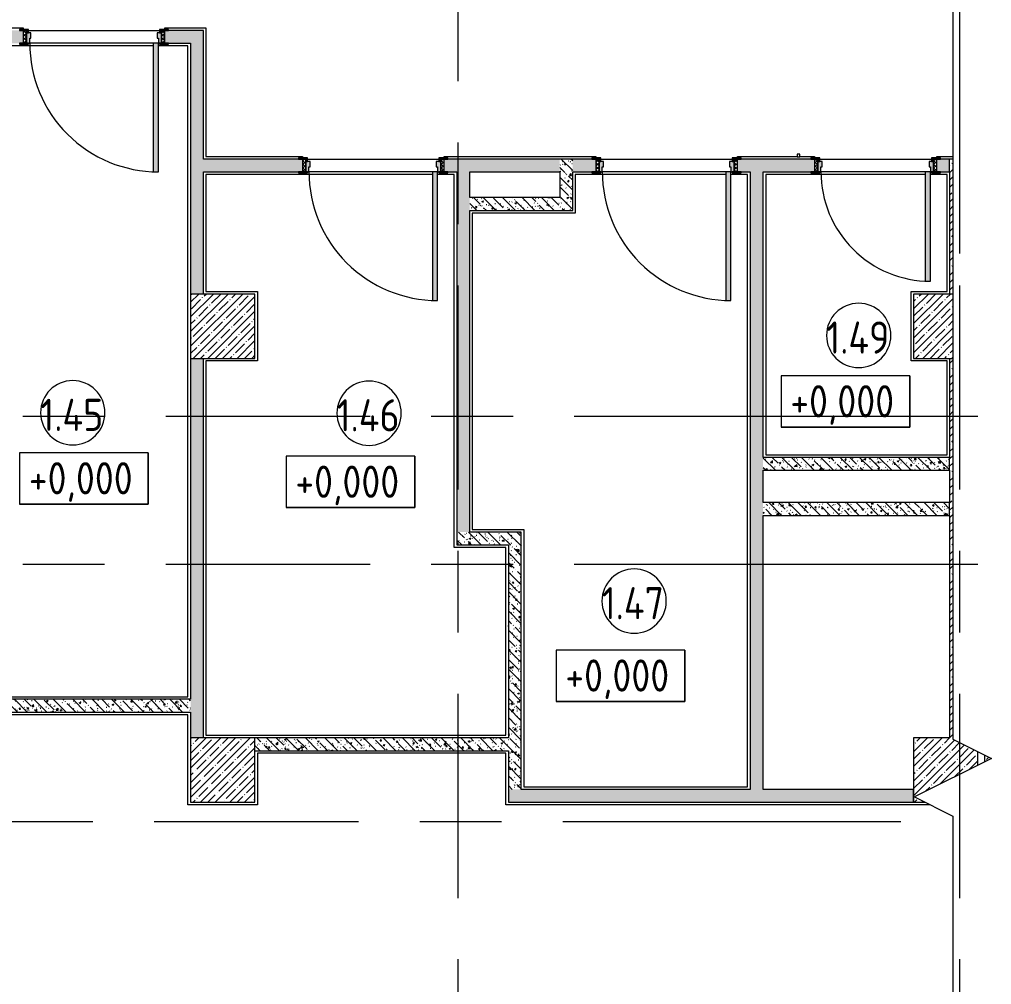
# Model space of a CAD drawing. Header units: millimetres. Extents: x 35787 to 244346, y -8553 to 29000.
# Drawn here: x 77250 to 84806, y 13733 to 21235 of the extents above; entities that cross this region are included whole.
import ezdxf

# ---------------------------------------------------------------- set-up
doc = ezdxf.new("R2010")
doc.units = ezdxf.units.MM
doc.linetypes.add('Осевая', pattern=[3175, 635, -476.25, 1587.5, -476.25])
for name, color, linetype, lineweight in [('A-AREA-IDEN', 7, 'Continuous', 9), ('A-DETL-GENF', 7, 'Continuous', 9), ('A-WALL', 7, 'Continuous', 9), ('A-WALL-1', 7, 'Continuous', 13), ('G-ANNO-DIMS', 7, 'Continuous', 9), ('I-WALL', 7, 'Continuous', 9), ('S-COLS', 7, 'Continuous', 9), ('Оси', 7, 'Continuous', 9), ('Оси-2', 7, 'Осевая', 9)]:
    doc.layers.add(name, color=color, linetype=linetype, lineweight=lineweight)
for name, color, linetype, lineweight, true_color in [('A-DOOR-1', 7, 'Continuous', 9, 0xaaaaaa), ('A-DOOR-2', 7, 'Continuous', 9, 0xe2e2e2), ('A-DOOR-FRAM-1', 7, 'Continuous', 9, 0xe2e2e2), ('A-DOOR-FRAM-2', 7, 'Continuous', 9, 0xaaaaaa), ('A-FLOR-1', 7, 'Continuous', 9, 0xaaaaaa), ('I-WALL-1', 7, 'Continuous', 9, 0x787878)]:
    doc.layers.add(name, color=color, linetype=linetype, lineweight=lineweight, true_color=true_color)
doc.styles.add('GOST Common', font='GOST_Common.ttf', dxfattribs={"width": 0.9, "height": 250})
pattern_1 = [(45, (0, 0), (-57.02463, 57.02463), []), (45, (57.025, 0), (-57.02463, 57.02463), [100.806, -20.161, 3.353, -16.808])]
pattern_2 = [(135, (0, 0), (-75.43415, -75.43415), [106.68, -17.78, 3.556, -17.78]), (135, (0, 75.39), (-75.43415, -75.43415), []), (50, (0, 0), (127.52922, -11.15758), [13.335, -146.685]), (355, (0, 0), (-24.66966, 133.74002), [10.668, -117.348]), (100.451, (10.63, -0.93), (102.85973, 122.58178), [11.333, -124.663]), (46.184, (0, 35.56), (189.75516, -29.43036), [20.002, -220.027]), (96.636, (15.81, 33.1), (166.1822, 173.1996), [17, -186.995]), (351.184, (0, 35.56), (166.18393, 173.19757), [16.002, -176.022]), (21, (17.78, 26.67), (106.13027, -71.58603), [13.335, -146.685]), (326, (17.78, 26.67), (43.26188, 128.93175), [10.668, -117.348]), (71.451, (26.62, 20.7), (149.39198, 57.34505), [11.333, -124.663]), (37.5, (0, 0), (2.162228, 59.188357), [3.353, -112.573, 3.353, -115.773, -117.793]), (37.5, (0, 0), (2.162228, 59.188357), [-235.052, 3.353, -114.44]), (7.5, (0, 0), (46.773857, 70.126152), [3.353, -64.567, 3.353, -109.906, -44.894]), (7.5, (0, 0), (46.773857, 70.126152), [-181.178, 3.353, -41.542]), (327.5, (-39.65, 0), (94.91367, -4.010093), [3.353, -41.097, 3.353, -135.331, -184.023]), (327.5, (-39.65, 0), (94.91367, -4.010093), [-183.134, 3.353, -180.67]), (317.5, (-57.43, 0), (103.69057, 17.79882), [3.353, -54.432, 3.353, -88.748, -130.683]), (317.5, (-57.43, 0), (103.69057, 17.79882), [-149.885, 3.353, -127.33])]

# ---------------------------------------------------------------- blocks, each defined once
blk = doc.blocks.new('110_Дверь_СКБ_1Ст_Внутренняя1 - Д-11п 1100x2100h_кладовые _все__ коридор _между помещениями блока столовой__ моечные _все_ 2-V22-План монтажа стен и перегородок 1 этажа  в осях 12-23')
at = {"layer": 'A-DOOR-1'}
h = blk.add_hatch(dxfattribs=at)
h.set_pattern_fill('FP_25', color=256, style=0, pattern_type=2)
h.set_pattern_definition([(135, (1751.41, 114.685), (-14.14214, -14.14214), []), (225, (1751.41, 114.685), (14.14214, -14.14214), [])])
h.paths.add_polyline_path([(562.5, 50), (537.5, 50), (537.5, -50), (562.5, -50)])
at = {"layer": 'A-DOOR-2'}
h = blk.add_hatch(color=256, dxfattribs=at)
h.paths.add_polyline_path([(-512.5, 50), (-512.5, -30), (-477.5, -30), (-477.5, 10), (-487.5, 10), (-487.5, 50)])
h.paths.add_polyline_path([(512.5, 50), (512.5, 10), (502.5, 10), (502.5, -30), (537.5, -30), (537.5, 50)])
at = {"layer": 'A-DOOR-FRAM-1'}
for points in [[(-487.5, 1050), (-487.5, 50), (-447.5, 50), (-447.5, 1050)], [(-567.5, 58), (-567.5, 50), (-497.5, 50), (-497.5, 58)], [(-512.5, 50), (-512.5, 49), (-497.5, 50)], [(592.5, 58), (522.5, 58), (522.5, 50), (592.5, 50)], [(522.5, 50), (522.5, 49), (537.5, 50)], [(-567.5, -50), (-567.5, -58), (-497.5, -58), (-497.5, -50)], [(-497.5, -30), (-512.5, -30), (-512.5, -50), (-497.5, -50)], [(522.5, -30), (522.5, -50), (537.5, -50), (537.5, -30)], [(592.5, -50), (522.5, -50), (522.5, -58), (592.5, -58)]]:
    blk.add_hatch(color=256, dxfattribs=at).paths.add_polyline_path(points)
at = {"layer": 'A-DOOR-FRAM-2'}
h = blk.add_hatch(dxfattribs=at)
h.set_pattern_fill('FP_26', color=256, style=0, pattern_type=2)
h.set_pattern_definition([(45, (-371.384, 114.685), (-14.1421, 14.1421), []), (135, (-371.384, 114.685), (-14.1421, -14.1421), [])])
h.paths.add_polyline_path([(-512.5, 50), (-537.5, 50), (-537.5, -50), (-512.5, -50)])
at = {"layer": 'A-DOOR-1'}
for p, q in [((-487.5, 1050), (-487.5, 50)), ((-447.5, 1050), (-487.5, 1050)), ((-447.5, 50), (-447.5, 1050)), ((-487.5, 50), (-447.5, 50))]:
    blk.add_line(p, q, dxfattribs=at)
blk.add_arc((-487.5, 50), 1000, 360, 90, dxfattribs=at)
at = {"layer": 'A-DOOR-FRAM-2'}
for p, q in [((-497.5, 58), (-567.5, 58)), ((-567.5, 58), (-567.5, 50)), ((-567.5, 50), (-497.5, 50)), ((-512.5, 50), (-537.5, 50)), ((-537.5, 50), (-537.5, -50)), ((-487.5, 50), (-512.5, 50)), ((-512.5, 50), (-512.5, -30)), ((-512.5, -50), (-512.5, 50)), ((-497.5, 50), (-512.5, 50)), ((-512.5, 50), (-512.5, 49)), ((-512.5, 49), (-497.5, 49)), ((-497.5, 50), (-497.5, 58)), ((-497.5, 49), (-497.5, 50)), ((-487.5, 10), (-487.5, 50)), ((-477.5, 10), (-487.5, 10)), ((-477.5, -30), (-477.5, 10)), ((512.5, 10), (502.5, 10)), ((502.5, 10), (502.5, -30)), ((512.5, 50), (512.5, 10)), ((537.5, 50), (512.5, 50)), ((592.5, 58), (522.5, 58)), ((522.5, 58), (522.5, 50)), ((537.5, 50), (522.5, 50)), ((522.5, 50), (522.5, 49)), ((522.5, 50), (592.5, 50)), ((522.5, 49), (537.5, 49)), ((537.5, -30), (537.5, 50)), ((562.5, 50), (537.5, 50)), ((537.5, 50), (537.5, -50)), ((537.5, 49), (537.5, 50)), ((562.5, -50), (562.5, 50)), ((592.5, 50), (592.5, 58)), ((-497.5, -50), (-567.5, -50)), ((-567.5, -50), (-567.5, -58)), ((-567.5, -58), (-497.5, -58)), ((-537.5, -50), (-512.5, -50)), ((-512.5, -30), (-477.5, -30)), ((-497.5, -30), (-512.5, -30)), ((-512.5, -30), (-512.5, -50)), ((-512.5, -50), (-497.5, -50)), ((-497.5, -50), (-497.5, -30)), ((-497.5, -58), (-497.5, -50)), ((502.5, -30), (537.5, -30)), ((537.5, -30), (522.5, -30)), ((522.5, -30), (522.5, -50)), ((522.5, -50), (537.5, -50)), ((592.5, -50), (522.5, -50)), ((522.5, -50), (522.5, -58)), ((522.5, -58), (592.5, -58)), ((537.5, -50), (537.5, -30)), ((537.5, -50), (562.5, -50)), ((592.5, -58), (592.5, -50))]:
    blk.add_line(p, q, dxfattribs=at)
blk = doc.blocks.new('110_Дверь_СКБ_1Ст_Внутренняя1 - Д-7_п__950x2100h_Туалет-V28-План монтажа стен и перегородок 1 этажа  в осях 12-23')
at = {"layer": 'A-DOOR-1'}
h = blk.add_hatch(dxfattribs=at)
h.set_pattern_fill('FP_23', color=256, style=0, pattern_type=2)
h.set_pattern_definition([(135, (1826.41, 114.685), (-14.14214, -14.14214), []), (225, (1826.41, 114.685), (14.14214, -14.14214), [])])
h.paths.add_polyline_path([(487.5, 50), (462.5, 50), (462.5, -50), (487.5, -50)])
at = {"layer": 'A-DOOR-2'}
h = blk.add_hatch(color=256, dxfattribs=at)
h.paths.add_polyline_path([(-412.5, 50), (-437.5, 50), (-437.5, -30), (-402.5, -30), (-402.5, 10), (-412.5, 10)])
h.paths.add_polyline_path([(462.5, 50), (437.5, 50), (437.5, 10), (427.5, 10), (427.5, -30), (462.5, -30)])
at = {"layer": 'A-DOOR-FRAM-1'}
for points in [[(-412.5, 900), (-412.5, 50), (-372.5, 50), (-372.5, 900)], [(-492.5, 58), (-492.5, 50), (-422.5, 50), (-422.5, 58)], [(-437.5, 50), (-437.5, 49), (-422.5, 50)], [(517.5, 58), (447.5, 58), (447.5, 50), (517.5, 50)], [(447.5, 50), (447.5, 49), (462.5, 50)], [(-492.5, -50), (-492.5, -58), (-422.5, -58), (-422.5, -50)], [(-422.5, -30), (-437.5, -30), (-437.5, -50), (-422.5, -50)], [(462.5, -30), (447.5, -30), (447.5, -50), (462.5, -50)], [(517.5, -50), (447.5, -50), (447.5, -58), (517.5, -58)]]:
    blk.add_hatch(color=256, dxfattribs=at).paths.add_polyline_path(points)
at = {"layer": 'A-DOOR-FRAM-2'}
h = blk.add_hatch(dxfattribs=at)
h.set_pattern_fill('FP_24', color=256, style=0, pattern_type=2)
h.set_pattern_definition([(45, (-296.384, 114.685), (-14.1421, 14.1421), []), (135, (-296.384, 114.685), (-14.1421, -14.1421), [])])
h.paths.add_polyline_path([(-437.5, 50), (-462.5, 50), (-462.5, -50), (-437.5, -50)])
at = {"layer": 'A-DOOR-1'}
for p, q in [((-412.5, 900), (-412.5, 50)), ((-372.5, 900), (-412.5, 900)), ((-372.5, 50), (-372.5, 900)), ((-412.5, 50), (-372.5, 50))]:
    blk.add_line(p, q, dxfattribs=at)
blk.add_arc((-412.5, 50), 850, 360, 90, dxfattribs=at)
at = {"layer": 'A-DOOR-FRAM-2'}
for p, q in [((-422.5, 58), (-492.5, 58)), ((-492.5, 58), (-492.5, 50)), ((-492.5, 50), (-422.5, 50)), ((-437.5, 50), (-462.5, 50)), ((-462.5, 50), (-462.5, -50)), ((-412.5, 50), (-437.5, 50)), ((-437.5, 50), (-437.5, -30)), ((-437.5, -50), (-437.5, 50)), ((-422.5, 50), (-437.5, 50)), ((-437.5, 50), (-437.5, 49)), ((-437.5, 49), (-422.5, 49)), ((-422.5, 50), (-422.5, 58)), ((-422.5, 49), (-422.5, 50)), ((-412.5, 10), (-412.5, 50)), ((-402.5, 10), (-412.5, 10)), ((-402.5, -30), (-402.5, 10)), ((437.5, 10), (427.5, 10)), ((427.5, 10), (427.5, -30)), ((437.5, 50), (437.5, 10)), ((462.5, 50), (437.5, 50)), ((517.5, 58), (447.5, 58)), ((447.5, 58), (447.5, 50)), ((462.5, 50), (447.5, 50)), ((447.5, 50), (447.5, 49)), ((447.5, 50), (517.5, 50)), ((447.5, 49), (462.5, 49)), ((462.5, -30), (462.5, 50)), ((487.5, 50), (462.5, 50)), ((462.5, 50), (462.5, -50)), ((462.5, 49), (462.5, 50)), ((487.5, -50), (487.5, 50)), ((517.5, 50), (517.5, 58)), ((-422.5, -50), (-492.5, -50)), ((-492.5, -50), (-492.5, -58)), ((-492.5, -58), (-422.5, -58)), ((-462.5, -50), (-437.5, -50)), ((-437.5, -30), (-402.5, -30)), ((-422.5, -30), (-437.5, -30)), ((-437.5, -30), (-437.5, -50)), ((-437.5, -50), (-422.5, -50)), ((-422.5, -50), (-422.5, -30)), ((-422.5, -58), (-422.5, -50)), ((427.5, -30), (462.5, -30)), ((462.5, -30), (447.5, -30)), ((447.5, -30), (447.5, -50)), ((447.5, -50), (462.5, -50)), ((517.5, -50), (447.5, -50)), ((447.5, -50), (447.5, -58)), ((447.5, -58), (517.5, -58)), ((462.5, -50), (462.5, -30)), ((462.5, -50), (487.5, -50)), ((517.5, -58), (517.5, -50))]:
    blk.add_line(p, q, dxfattribs=at)
blk = doc.blocks.new('BSC_Колонна _Прямоугольная - 500х500-V34-План монтажа стен и перегородок 1 этажа  в осях 12-23')
at = {"layer": 'S-COLS'}
h = blk.add_hatch(dxfattribs=at)
h.set_pattern_fill('FP_60', color=256, style=0, pattern_type=2)
h.set_pattern_definition([(45, (-78830, -15400), (-57.02463, 57.02463), []), (45, (-78772.975, -15400), (-57.02463, 57.02463), [100.806, -20.161, 3.353, -16.808])])
h.paths.add_polyline_path([(-250, -250), (250, -250), (250, 250), (-250, 250), (-250, -207.4)])
for p, q in [((250, 250), (-250, 250)), ((-250, 250), (-250, -250)), ((250, -250), (250, 250)), ((-250, -250), (250, -250))]:
    blk.add_line(p, q, dxfattribs=at)
blk = doc.blocks.new('BSC_Колонна _Прямоугольная - 500х500-V38-План монтажа стен и перегородок 1 этажа  в осях 12-23')
at = {"layer": 'S-COLS'}
h = blk.add_hatch(dxfattribs=at)
h.set_pattern_fill('FP_65', color=256, style=0, pattern_type=2)
h.set_pattern_definition([(45, (-78830, -18850), (-57.02463, 57.02463), []), (45, (-78772.975, -18850), (-57.02463, 57.02463), [100.806, -20.161, 3.353, -16.808])])
h.paths.add_polyline_path([(-250, -250), (250, -250), (250, 250), (-250, 250)])
for p, q in [((250, 250), (-250, 250)), ((-250, 250), (-250, -250)), ((250, -250), (250, 250)), ((-250, -250), (250, -250))]:
    blk.add_line(p, q, dxfattribs=at)
blk = doc.blocks.new('BSC_Колонна _Прямоугольная - 500х500-V39-План монтажа стен и перегородок 1 этажа  в осях 12-23')
at = {"layer": 'S-COLS'}
h = blk.add_hatch(dxfattribs=at)
h.set_pattern_fill('FP_66', color=256, style=0, pattern_type=2)
h.set_pattern_definition([(45, (-84450, -18850), (-57.02463, 57.02463), []), (45, (-84392.975, -18850), (-57.02463, 57.02463), [100.806, -20.161, 3.353, -16.808])])
h.paths.add_polyline_path([(-250, -250), (55.7, -250), (55.7, 250), (-250, 250)])
for p, q in [((55.7, 250), (-250, 250)), ((-250, 250), (-250, -250)), ((-250, -250), (55.7, -250))]:
    blk.add_line(p, q, dxfattribs=at)
blk = doc.blocks.new('DET_L_Линия разрыва - М100-30654842-План монтажа стен и перегородок 1 этажа  в осях 12-23')
at = {"layer": 'A-DETL-GENF'}
for p, q in [((11889.9, 300), (11739.9, 0)), ((12189.9, -300), (11889.9, 300)), ((11739.9, 0), (0, 0)), ((12339.9, 0), (12189.9, -300)), ((24079.7, 0), (12339.9, 0))]:
    blk.add_line(p, q, dxfattribs=at)
blk = doc.blocks.new('Марка_Помещения - Номер-25198446-План монтажа стен и перегородок 1 этажа  в осях 12-23')
at = {"layer": 'A-AREA-IDEN'}
for start, end in [(360, 180), (180, 360)]:
    blk.add_arc((0, 0), 2.5, start, end, dxfattribs=at)
blk = doc.blocks.new('Высотные отметки - 10х4_h_-17668695-План монтажа стен и перегородок 1 этажа  в осях 12-23')
at = {"layer": 'G-ANNO-DIMS'}
for p, q in [((-5, 4), (-5, 0)), ((5, 4), (-5, 4)), ((5, 4), (-5, 4)), ((-5, 4), (-5, 0)), ((5, 4), (5, 0)), ((5, 0), (5, 4)), ((5, 0), (-5, 0)), ((-5, 0), (5, 0))]:
    blk.add_line(p, q, dxfattribs=at)

msp = doc.modelspace()

# ---------------------------------------------------------------- hatches: boundary and pattern name
at = {"layer": 'I-WALL'}
h = msp.add_hatch(dxfattribs=at)
h.set_pattern_fill('FP_1', color=256, style=0, pattern_type=2)
h.set_pattern_definition(pattern_1)
h.paths.add_polyline_path([(84505.7, 19100), (84505.7, 20150), (84480, 20150), (84480, 19100)])
h = msp.add_hatch(dxfattribs=at)
h.set_pattern_fill('FP_1', color=256, style=0, pattern_type=2)
h.set_pattern_definition(pattern_1)
h.paths.add_polyline_path([(84505.7, 15650), (84505.7, 18600), (84480, 18600), (84480, 15650)])
h = msp.add_hatch(dxfattribs=at)
h.set_pattern_fill('FP_1', color=256, style=0, pattern_type=2)
h.set_pattern_definition(pattern_1)
h.paths.add_polyline_path([(84750, 15463.1), (84805.7, 15490.9), (84750, 15518.7), (84750, 15490.9)])
at = {"layer": 'I-WALL-1'}
h = msp.add_hatch(dxfattribs=at)
h.set_pattern_fill('FP_22', color=256, style=0, pattern_type=2)
h.set_pattern_definition(pattern_2)
h.paths.add_polyline_path([(76144.8, 21050), (77279.8, 21050), (77279.8, 21150), (76144.8, 21150)])
h.paths.add_polyline_path([(78579.8, 21050), (78579.8, 21150), (78379.8, 21150), (78379.8, 21050), (78409.8, 21050)])
h.paths.add_polyline_path([(74714.8, 21050), (74744.8, 21050), (74744.8, 21150), (70810, 21150), (70810, 21050), (73244, 21050)])
h.paths.add_polyline_path([(68300, 21050), (69085, 21050), (69085, 21150), (68270, 21150), (68270, 21050)])
h.paths.add_polyline_path([(70310, 21050), (70310, 21150), (70185, 21150), (70185, 21050), (70215, 21050)])
h = msp.add_hatch(dxfattribs=at)
h.set_pattern_fill('FP_22', color=256, style=0, pattern_type=2)
h.set_pattern_definition(pattern_2)
h.paths.add_polyline_path([(78579.8, 15150), (78580, 15150.8), (78580, 15650), (78679.8, 15650), (78679.8, 18600), (78580, 18600), (78580, 19100), (78679.8, 19100), (78679.8, 21150), (78579.8, 21150), (78579.8, 15192.6)])
h = msp.add_hatch(dxfattribs=at)
h.set_pattern_fill('FP_22', color=256, style=0, pattern_type=2)
h.set_pattern_definition(pattern_2)
h.paths.add_polyline_path([(81224.5, 20050), (81450, 20050), (81450, 20150), (80550, 20150), (80550, 20050), (80750, 20050)])
h.paths.add_polyline_path([(79048, 20050), (79450, 20050), (79450, 20150), (78679.8, 20150), (78679.8, 20050)])
h = msp.add_hatch(dxfattribs=at)
h.set_pattern_fill('FP_22', color=256, style=0, pattern_type=2)
h.set_pattern_definition(pattern_2)
h.paths.add_polyline_path([(81550, 19750), (81550, 20150), (81450, 20150), (81450, 19750)])
h = msp.add_hatch(dxfattribs=at)
h.set_pattern_fill('FP_22', color=256, style=0, pattern_type=2)
h.set_pattern_definition(pattern_2)
h.paths.add_polyline_path([(81700, 20050), (81730, 20050), (81730, 20150), (81550, 20150), (81550, 20050)])
h.paths.add_polyline_path([(83030, 20050), (83430, 20050), (83430, 20150), (82830, 20150), (82830, 20050), (82930, 20050)])
h.paths.add_polyline_path([(84480, 20050), (84480, 20150), (84380, 20150), (84380, 20050), (84410, 20050)])
h = msp.add_hatch(dxfattribs=at)
h.set_pattern_fill('FP_22', color=256, style=0, pattern_type=2)
h.set_pattern_definition(pattern_2)
h.paths.add_polyline_path([(80750, 17250), (80750, 20050), (80650, 20050), (80650, 17250)])
h = msp.add_hatch(dxfattribs=at)
h.set_pattern_fill('FP_22', color=256, style=0, pattern_type=2)
h.set_pattern_definition(pattern_2)
h.paths.add_polyline_path([(83030, 15250), (83030, 20050), (82930, 20050), (82930, 15250)])
h = msp.add_hatch(dxfattribs=at)
h.set_pattern_fill('FP_22', color=256, style=0, pattern_type=2)
h.set_pattern_definition(pattern_2)
h.paths.add_polyline_path([(81450, 19750), (81450, 19850), (80750, 19850), (80750, 19750), (81224.5, 19750)])
h = msp.add_hatch(dxfattribs=at)
h.set_pattern_fill('FP_22', color=256, style=0, pattern_type=2)
h.set_pattern_definition(pattern_2)
h.paths.add_polyline_path([(83401, 17730), (84480, 17730), (84480, 17830), (83030, 17830), (83030, 17730)])
h = msp.add_hatch(dxfattribs=at)
h.set_pattern_fill('FP_22', color=256, style=0, pattern_type=2)
h.set_pattern_definition(pattern_2)
h.paths.add_polyline_path([(83401, 17380), (84480, 17380), (84480, 17480), (83030, 17480), (83030, 17380)])
h = msp.add_hatch(dxfattribs=at)
h.set_pattern_fill('FP_22', color=256, style=0, pattern_type=2)
h.set_pattern_definition(pattern_2)
h.paths.add_polyline_path([(81150, 17150), (81150, 17250), (80650, 17250), (80650, 17150), (81050, 17150)])
h = msp.add_hatch(dxfattribs=at)
h.set_pattern_fill('FP_22', color=256, style=0, pattern_type=2)
h.set_pattern_definition(pattern_2)
h.paths.add_polyline_path([(81150, 15250), (81150, 17150), (81050, 17150), (81050, 15250)])
h = msp.add_hatch(dxfattribs=at)
h.set_pattern_fill('FP_22', color=256, style=0, pattern_type=2)
h.set_pattern_definition(pattern_2)
h.paths.add_polyline_path([(78579.8, 15850), (78579.8, 15950), (76419.8, 15950), (76419.8, 15850)])
h = msp.add_hatch(dxfattribs=at)
h.set_pattern_fill('FP_22', color=256, style=0, pattern_type=2)
h.set_pattern_definition(pattern_2)
h.paths.add_polyline_path([(81050, 15550), (81050, 15650), (79080, 15650), (79080, 15550)])
h = msp.add_hatch(dxfattribs=at)
h.set_pattern_fill('FP_22', color=256, style=0, pattern_type=2)
h.set_pattern_definition(pattern_2)
h.paths.add_polyline_path([(83401, 15150), (84198.4, 15150), (84198.4, 15250), (81050, 15250), (81050, 15150), (81950, 15150)])
at = {"layer": 'S-COLS'}
h = msp.add_hatch(dxfattribs=at)
h.set_pattern_fill('FP_1', color=256, style=0, pattern_type=2)
h.set_pattern_definition(pattern_1)
h.paths.add_polyline_path([(84200, 15150), (84287.5, 15150), (84205.7, 15190.9), (84700, 15438.1), (84700, 15543.7), (84505.7, 15640.9), (84505.7, 15650), (84200, 15650), (84200, 15192.6)])

# ---------------------------------------------------------------- linework, layer by layer
at = {"layer": 'A-FLOR-1'}
for p, q in [((76168.8, 21170), (77279.8, 21170)), ((77279.8, 21170), (77279.8, 21158)), ((78379.8, 21158), (78379.8, 21170)), ((78379.8, 21170), (78699.8, 21170)), ((78699.8, 21170), (78699.8, 20170)), ((78289.8, 21030), (76819.5, 21030)), ((77279.8, 21042), (77279.8, 21030)), ((78559.8, 21030), (78329.8, 21030)), ((78379.8, 21030), (78379.8, 21042)), ((78559.8, 15970), (78559.8, 21030)), ((78699.8, 20170), (79450, 20170)), ((79450, 20170), (79450, 20158)), ((80550, 20158), (80550, 20170)), ((80550, 20170), (81730, 20170)), ((81730, 20170), (81730, 20158)), ((82830, 20158), (82830, 20170)), ((82830, 20170), (83295.5, 20170)), ((83315.5, 20170), (83430, 20170)), ((83430, 20170), (83430, 20158)), ((84380, 20158), (84380, 20170)), ((84380, 20170), (84505.7, 20170)), ((78699.8, 20030), (78699.8, 19120)), ((80460, 20030), (78699.8, 20030)), ((79450, 20042), (79450, 20030)), ((80630, 20030), (80500, 20030)), ((80550, 20030), (80550, 20042)), ((80630, 17130), (80630, 20030)), ((82740, 20030), (81570, 20030)), ((81570, 20030), (81570, 19730)), ((81730, 20042), (81730, 20030)), ((82910, 20030), (82780, 20030)), ((82830, 20030), (82830, 20042)), ((82910, 15270), (82910, 20030)), ((84290, 20030), (83050, 20030)), ((83050, 20030), (83050, 17850)), ((83430, 20042), (83430, 20030)), ((84460, 20030), (84330, 20030)), ((84380, 20030), (84380, 20042)), ((84460, 19120), (84460, 20030)), ((81570, 19730), (80770, 19730)), ((80770, 19730), (80770, 17270)), ((78699.8, 19120), (79100, 19120)), ((79100, 19120), (79100, 18580)), ((84180, 18580), (84180, 19120)), ((84180, 19120), (84460, 19120)), ((79100, 18580), (78699.8, 18580)), ((78699.8, 18580), (78699.8, 15670)), ((84460, 18580), (84180, 18580)), ((84460, 17850), (84460, 18580)), ((83050, 17850), (84460, 17850)), ((80770, 17270), (81170, 17270)), ((81170, 17270), (81170, 15270)), ((81030, 17130), (80630, 17130)), ((81030, 15670), (81030, 17130)), ((76439.8, 15970), (78559.8, 15970)), ((78560, 15830), (76439.8, 15830)), ((78560, 15130), (78560, 15830)), ((78699.8, 15670), (81030, 15670)), ((81030, 15530), (79100, 15530)), ((79100, 15530), (79100, 15130)), ((81030, 15130), (81030, 15530)), ((81170, 15270), (82910, 15270)), ((79100, 15130), (78560, 15130)), ((84327.5, 15130), (81030, 15130))]:
    msp.add_line(p, q, dxfattribs=at)
at = {"layer": 'A-WALL'}
for p, q in [((83315.5, 20188), (83295.5, 20188)), ((83295.5, 20188), (83295.5, 20168)), ((83315.5, 20168), (83315.5, 20188)), ((83295.5, 20168), (83315.5, 20168))]:
    msp.add_line(p, q, dxfattribs=at)
at = {"layer": 'A-WALL-1'}
for p, q in [((84480, 20050), (84480, 20150)), ((84480, 17730), (84480, 17830)), ((84480, 17380), (84480, 17480))]:
    msp.add_line(p, q, dxfattribs=at)
at = {"layer": 'I-WALL'}
for p, q in [((77319.8, 21150), (78339.8, 21150)), ((78679.8, 21150), (78409.8, 21150)), ((78679.8, 20150), (78679.8, 21150)), ((78289.8, 21050), (77329.8, 21050)), ((78409.8, 21050), (78579.8, 21050)), ((78579.8, 21050), (78579.8, 15950)), ((79420, 20150), (78679.8, 20150)), ((79490, 20150), (80510, 20150)), ((81700, 20150), (80580, 20150)), ((81770, 20150), (82790, 20150)), ((83400, 20150), (82860, 20150)), ((83470, 20150), (84340, 20150)), ((84505.7, 20150), (84410, 20150)), ((78679.8, 19100), (78679.8, 20050)), ((78679.8, 20050), (79420, 20050)), ((80460, 20050), (79500, 20050)), ((80580, 20050), (80650, 20050)), ((80650, 20050), (80650, 17150)), ((80750, 19850), (80750, 20050)), ((80750, 20050), (81450, 20050)), ((81450, 20050), (81450, 19850)), ((81550, 20050), (81700, 20050)), ((81550, 19750), (81550, 20050)), ((82740, 20050), (81780, 20050)), ((82860, 20050), (82930, 20050)), ((82930, 20050), (82930, 15250)), ((83030, 20050), (83400, 20050)), ((83030, 17830), (83030, 20050)), ((84290, 20050), (83480, 20050)), ((84410, 20050), (84480, 20050)), ((84480, 20050), (84480, 19100)), ((81450, 19850), (80750, 19850)), ((80750, 17250), (80750, 19750)), ((80750, 19750), (81550, 19750)), ((78679.8, 15650), (78679.8, 18600)), ((84480, 18600), (84480, 17830)), ((84480, 17830), (83030, 17830)), ((83030, 17730), (84480, 17730)), ((83030, 17480), (83030, 17730)), ((84480, 17730), (84480, 17480)), ((84480, 17480), (83030, 17480)), ((83030, 17380), (84480, 17380)), ((83030, 15250), (83030, 17380)), ((84480, 17380), (84480, 15650)), ((81150, 17250), (80750, 17250)), ((81150, 15250), (81150, 17250)), ((80650, 17150), (81050, 17150)), ((81050, 17150), (81050, 15650)), ((78579.8, 15950), (76419.8, 15950)), ((76419.8, 15850), (78579.8, 15850)), ((78579.8, 15850), (78579.8, 15150)), ((81050, 15650), (79080, 15650)), ((79080, 15550), (81050, 15550)), ((81050, 15550), (81050, 15150)), ((84750, 15518.7), (84750, 15463.1)), ((82930, 15250), (81150, 15250)), ((84198.4, 15250), (83030, 15250)), ((84198.4, 15150), (84198.4, 15250)), ((81050, 15150), (84198.4, 15150))]:
    msp.add_line(p, q, dxfattribs=at)
at = {"layer": 'S-COLS'}
for p, q in [((84480, 15650), (84200, 15650)), ((84200, 15650), (84200, 15150)), ((84700, 15438.1), (84700, 15543.7)), ((84200, 15150), (84287.5, 15150))]:
    msp.add_line(p, q, dxfattribs=at)
at = {"layer": 'Оси'}
for p, q in [((84560, 19415.1), (84560, 21915.1)), ((82200, 18150), (84700, 18150)), ((82200, 17000), (84700, 17000)), ((81600, 15000), (84100, 15000))]:
    msp.add_line(p, q, dxfattribs=at)
at = {"layer": 'Оси-2'}
for p, q in [((80660, 593.7), (80660, 24890.1)), ((84560, 593.7), (84560, 19415.1)), ((39176.2, 18150), (82200, 18150)), ((39176.2, 17000), (82200, 17000)), ((39086.6, 15000), (81600, 15000))]:
    msp.add_line(p, q, dxfattribs=at)

# ---------------------------------------------------------------- block references
at = {"layer": 'A-AREA-IDEN', "xscale": 99.99999999999993, "yscale": 99.99999999999993, "zscale": 99.99999999999993}
for p in [(83772.8, 18778.5), (77664.2, 18177.6), (79967.4, 18174.1), (82027.8, 16713.6)]:
    msp.add_blockref('Марка_Помещения - Номер-25198446-План монтажа стен и перегородок 1 этажа  в осях 12-23', p, dxfattribs=at)
at = {"layer": 'A-DETL-GENF', "rotation": 90.00000000000031}
msp.add_blockref('DET_L_Линия разрыва - М100-30654842-План монтажа стен и перегородок 1 этажа  в осях 12-23', (84505.7, 3301.1), dxfattribs=at)
at = {"layer": 'A-DOOR-1', "rotation": 180}
for name, p in [('110_Дверь_СКБ_1Ст_Внутренняя1 - Д-11п 1100x2100h_кладовые _все__ коридор _между помещениями блока столовой__ моечные _все_ 2-V22-План монтажа стен и перегородок 1 этажа  в осях 12-23', (77842.3, 21100)), ('110_Дверь_СКБ_1Ст_Внутренняя1 - Д-11п 1100x2100h_кладовые _все__ коридор _между помещениями блока столовой__ моечные _все_ 2-V22-План монтажа стен и перегородок 1 этажа  в осях 12-23', (80012.5, 20100)), ('110_Дверь_СКБ_1Ст_Внутренняя1 - Д-11п 1100x2100h_кладовые _все__ коридор _между помещениями блока столовой__ моечные _все_ 2-V22-План монтажа стен и перегородок 1 этажа  в осях 12-23', (82292.5, 20100)), ('110_Дверь_СКБ_1Ст_Внутренняя1 - Д-7_п__950x2100h_Туалет-V28-План монтажа стен и перегородок 1 этажа  в осях 12-23', (83917.5, 20100))]:
    msp.add_blockref(name, p, dxfattribs=at)
at = {"layer": 'G-ANNO-DIMS', "xscale": 99.99999999999993, "yscale": 99.99999999999993, "zscale": 99.99999999999993}
for p in [(83669.5, 18065.2), (77751.4, 17466.6), (79822.8, 17439.7), (81921.1, 15933.2)]:
    msp.add_blockref('Высотные отметки - 10х4_h_-17668695-План монтажа стен и перегородок 1 этажа  в осях 12-23', p, dxfattribs=at)
at = {"layer": 'S-COLS'}
for name, p in [('BSC_Колонна _Прямоугольная - 500х500-V38-План монтажа стен и перегородок 1 этажа  в осях 12-23', (78830, 18850)), ('BSC_Колонна _Прямоугольная - 500х500-V39-План монтажа стен и перегородок 1 этажа  в осях 12-23', (84450, 18850)), ('BSC_Колонна _Прямоугольная - 500х500-V34-План монтажа стен и перегородок 1 этажа  в осях 12-23', (78830, 15400))]:
    msp.add_blockref(name, p, dxfattribs=at)

# ---------------------------------------------------------------- texts
at = {"layer": 'A-AREA-IDEN', "char_height": 250, "width": 627.721, "attachment_point": 1, "style": 'GOST Common'}
for s, insert in [('1.49', (83521.9, 18887.1)), ('1.45', (77413.3, 18286.2)), ('1.46', (79716.5, 18282.7)), ('1.47', (81776.9, 16822.1))]:
    msp.add_mtext(s, dxfattribs=dict(at, insert=insert))
at = {"layer": 'G-ANNO-DIMS', "char_height": 250, "width": 1028.823, "attachment_point": 1, "line_spacing_factor": 1.022761, "style": 'GOST Common'}
for insert in [(83240.8, 18391.9), (77322.7, 17793.3), (79394.1, 17766.4), (81492.5, 16259.9)]:
    msp.add_mtext('+0,000', dxfattribs=dict(at, insert=insert))

doc.saveas('drawing.dxf')
